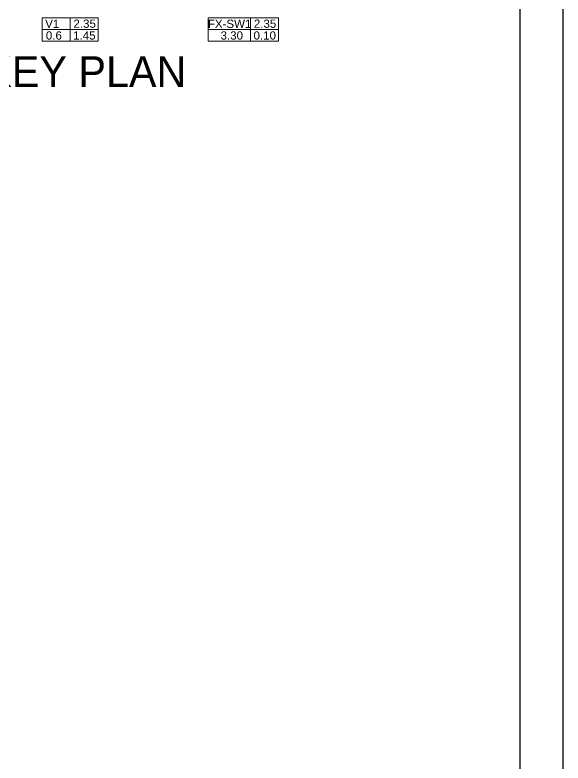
# Model space of a CAD drawing. Header units: metres. Extents: x 494 to 1845, y -666 to 1061.
# Drawn here: x 1823.904 to 1826.459, y 204.428 to 207.917 of the extents above; entities that cross this region are included whole.
import ezdxf

# ---------------------------------------------------------------- set-up
doc = ezdxf.new("R2010")
doc.units = ezdxf.units.M
doc.header["$MEASUREMENT"] = 0
doc.linetypes.add('1', pattern=[0])
doc.layers.add('SHEET', color=7, linetype='Continuous')
doc.layers.add('VDA-TEXT', color=250, linetype='1')
doc.layers.add('VDA-DW TAGS', color=4, linetype='Continuous', lineweight=9)
doc.layers.add('VDA-HATCH', color=8, linetype='Continuous', lineweight=9)
doc.styles.add('arial', font='arial.ttf', dxfattribs={"height": 0.3})
doc.styles.add('NAME PLATE', font='arial.ttf')

# ---------------------------------------------------------------- blocks, each defined once
blk = doc.blocks.new('V1')
at = {"layer": 'VDA-DW TAGS'}
for p, q in [((1525.346, 322.826), (1525.346, 323.156)), ((1525.741, 322.991), (1524.951, 322.991))]:
    blk.add_line(p, q, dxfattribs=at)
blk.add_lwpolyline([(1525.741, 323.156), (1524.951, 323.156), (1524.951, 322.826), (1525.741, 322.826)], close=True, dxfattribs=at)
at = {"layer": 'VDA-DW TAGS', "char_height": 0.116, "attachment_point": 8, "style": 'arial'}
for s, insert, width in [('V1', (1525.094, 323.012), 0.28229), ('2.35', (1525.55, 323.012), 0.28229), ('0.6', (1525.117, 322.846), 0.27584), ('1.45', (1525.546, 322.846), 0.36617)]:
    blk.add_mtext(s, dxfattribs=dict(at, insert=insert, width=width))
blk = doc.blocks.new('FX SW1')
at = {"layer": 'VDA-DW TAGS'}
for p, q in [((1541.59, 314.015), (1541.59, 314.346)), ((1541.985, 314.181), (1540.995, 314.181))]:
    blk.add_line(p, q, dxfattribs=at)
blk.add_lwpolyline([(1541.985, 314.346), (1540.995, 314.346), (1540.995, 314.015), (1541.985, 314.015)], close=True, dxfattribs=at)
at = {"layer": 'VDA-DW TAGS', "char_height": 0.116, "attachment_point": 8, "style": 'arial'}
for s, insert, width in [('FX-SW1', (1541.295, 314.2), 0.28229), ('2.35', (1541.794, 314.202), 0.28229), ('3.30', (1541.326, 314.036), 0.27584), ('0.10', (1541.79, 314.036), 0.36617)]:
    blk.add_mtext(s, dxfattribs=dict(at, insert=insert, width=width))
blk = doc.blocks.new('SDFDSFD')
at = {"layer": 'VDA-HATCH'}
for name, p in [('V1', (-1526.026, -327.733)), ('FX SW1', (-1539.731, -318.923))]:
    blk.add_blockref(name, p, dxfattribs=at)

msp = doc.modelspace()

# ---------------------------------------------------------------- linework, layer by layer
at = {"layer": 'SHEET'}
for points in [[(1826.4591, 211.6492), (1815.2002, 211.6492), (1815.2002, 195.7259), (1826.4591, 195.7259)], [(1826.2591, 211.4492), (1815.4002, 211.4492), (1815.4002, 195.9259), (1826.2591, 195.9259)]]:
    msp.add_lwpolyline(points, close=True, dxfattribs=at)

# ---------------------------------------------------------------- block references
at = {"xscale": 0.3312179578975068, "yscale": 0.3312179578975068, "zscale": 0.3312179578975068}
msp.add_blockref('SDFDSFD', (1824.3869, 209.4204), dxfattribs=at)

# ---------------------------------------------------------------- texts
at = {"layer": 'VDA-TEXT', "lineweight": 30, "insert": (1823.7615, 207.7248), "char_height": 0.143944, "width": 1.039421, "attachment_point": 1, "style": 'NAME PLATE'}
msp.add_mtext('{\\fCentury Gothic|b0|i0|c0|p34;KEY PLAN }', dxfattribs=at)

doc.saveas('drawing.dxf')
